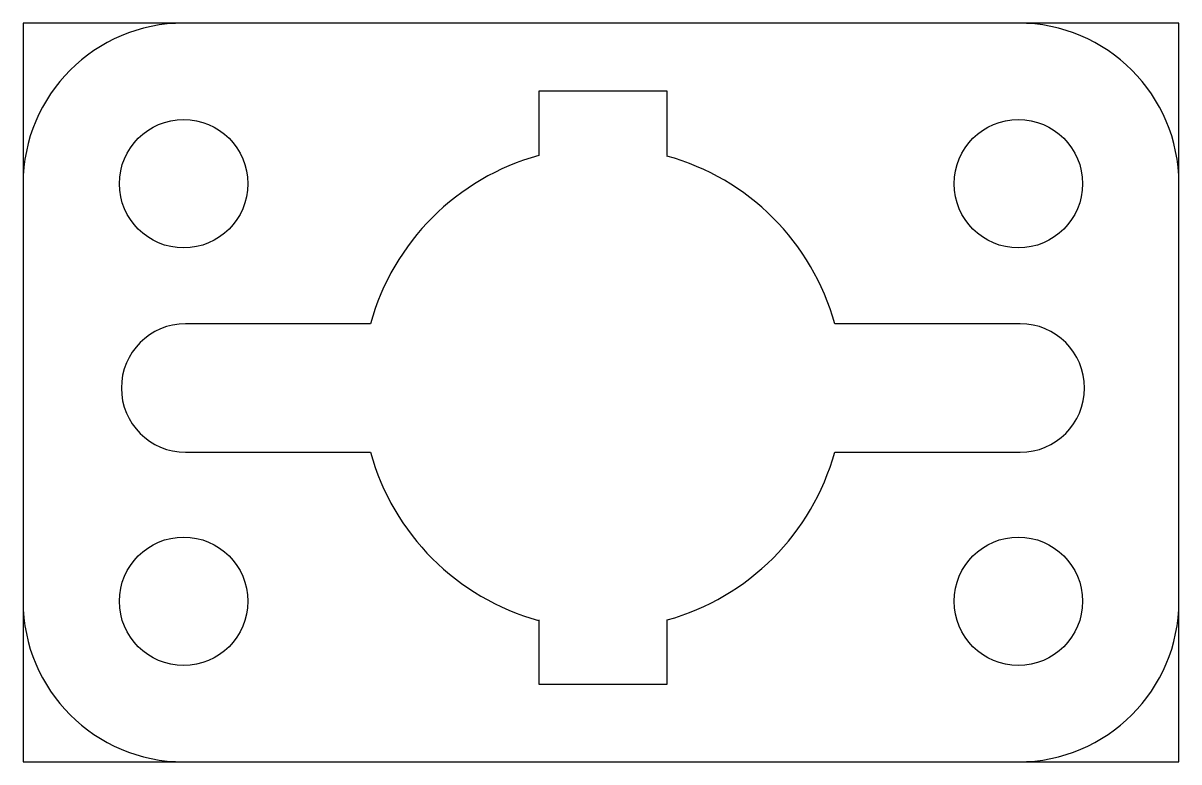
# Model space of a CAD drawing. Header units: metres. Extents: x 0 to 180, y 0 to 115.
import ezdxf

# ---------------------------------------------------------------- set-up
doc = ezdxf.new("R2010")
doc.units = ezdxf.units.M

msp = doc.modelspace()

# ---------------------------------------------------------------- linework, layer by layer
at = {"layer": 'AUXI-DATA', "color": 1, "linetype": 'CONTINUOUS'}
for p, q in [((180, 115), (0, 115)), ((0, 115), (0, 0)), ((180, 0), (180, 115)), ((0, 0), (180, 0))]:
    msp.add_line(p, q, dxfattribs=at)
at = {"layer": 'CUT01', "color": 1, "linetype": 'CONTINUOUS'}
for p, q in [((155, 115), (25, 115)), ((100.3, 104.4), (80.3, 104.4)), ((80.3, 104.4), (80.3, 94.4)), ((100.3, 94.4), (100.3, 104.4)), ((0, 90), (0, 25)), ((180, 25), (180, 90)), ((54.1, 68.2), (25.3, 68.2)), ((155.3, 68.2), (126.4, 68.2)), ((25.3, 48.2), (54.1, 48.2)), ((126.4, 48.2), (155.3, 48.2)), ((80.3, 22.1), (80.3, 12.1)), ((100.3, 12.1), (100.3, 22.1)), ((80.3, 12.1), (100.3, 12.1)), ((25, 0), (155, 0))]:
    msp.add_line(p, q, dxfattribs=at)
for centre in [(25, 90), (155, 90), (25, 25), (155, 25)]:
    msp.add_circle(centre, 10, dxfattribs=at)
for centre, radius, start, end in [((25, 90), 25, 90, 180), ((155, 90), 25, 0, 90), ((90.3, 58.2), 37.56, 105.442, 164.558), ((90.3, 58.2), 37.46, 15.483, 74.558), ((25.3, 58.2), 10, 90, 270), ((155.3, 58.2), 10, 270, 450), ((90.3, 58.2), 37.56, 195.442, 254.517), ((90.3, 58.2), 37.46, 285.483, 344.517), ((25, 25), 25, 180, 270), ((155, 25), 25, 270, 360)]:
    msp.add_arc(centre, radius, start, end, dxfattribs=at)

doc.saveas('drawing.dxf')
